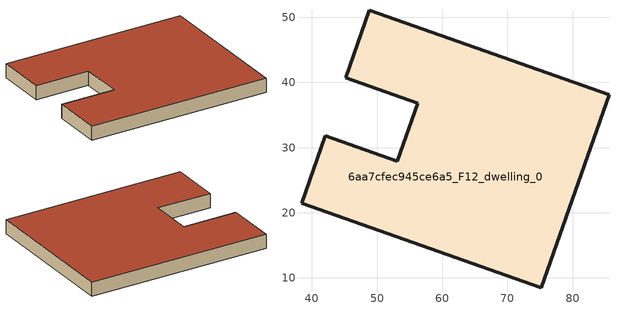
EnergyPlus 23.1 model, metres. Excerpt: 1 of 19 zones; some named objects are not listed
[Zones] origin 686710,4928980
6aa7cfec945ce6a5_F12_dwelling_0
 floor to 6aa7cfec945ce6a5_F11_dwelling_0 (EU_floor_Construction): 85.58,38.08 75.16,8.53 38.41,21.49 42.05,31.83 53.08,27.95 56.21,36.81 45.18,40.7 48.83,51.04 z36
 wall outside (EU_wall_Construction): 85.58,38.08 48.83,51.04 45.18,40.7 56.21,36.81 53.08,27.95 42.05,31.83 38.41,21.49 75.16,8.53 85.58,38.08 z36:39
 roof outside (EU_roof_Construction): 75.16,8.53 85.58,38.08 48.83,51.04 45.18,40.7 56.21,36.81 53.08,27.95 42.05,31.83 38.41,21.49 z39
[Building]
EU S2 Campaign: North Axis=0; Terrain=City; Solar Distribution=FullExterior
[Site:Location]
Bologna: Latitude=44.5; Longitude=11.25; Time Zone=1; Elevation=37
[SizingPeriod:WeatherFileDays]
AnnualSizingPeriod: Begin Month=1; Begin Day of Month=1; End Month=12; End Day of Month=31; Day of Week for Start Day=Monday; Use Weather File Daylight Saving Period=No; Use Weather File Rain and Snow Indicators=No
[MATERIAL]
EU_InternalMass_Material: Roughness=MediumRough; Thickness=0.1; Conductivity=1; Density=1800; Specific Heat=900; Thermal Absorptance=0.9; Solar Absorptance=0.7; Visible Absorptance=0.7
[MATERIAL:NOMASS] Roughness=MediumRough; Thermal Absorptance=0.9; Solar Absorptance=0.7; Visible Absorptance=0.7
Name | Thermal Resistance
EU_wall_NoMass | 0.905828
EU_roof_NoMass | 0.37593
EU_floor_NoMass | 0.67114
[CONSTRUCTION]
EU_wall_Construction: EU_wall_NoMass
EU_roof_Construction: EU_roof_NoMass
EU_floor_Construction: EU_floor_NoMass
EU_InternalMass_Construction: EU_InternalMass_Material
[ZONE]
6aa7cfec945ce6a5_F12_dwelling_0: Type=1; Multiplier=1; Ceiling Height=autocalculate; Volume=3333.27; Floor Area=autocalculate; Part of Total Floor Area=Yes
[INTERNALMASS]
6aa7cfec945ce6a5_F12_dwelling_0_EU_InternalMass: Construction=EU_InternalMass_Construction; Zone or ZoneList=6aa7cfec945ce6a5_F12_dwelling_0; Surface Area=2444.12
[OTHEREQUIPMENT]
EU_Step8_InternalGain_6aa7cfec945ce6a5_F12_dwelling_0_f000: Fuel Type=Electricity; Zone or ZoneList or Space or SpaceList=6aa7cfec945ce6a5_F12_dwelling_0; Schedule=EU_Step8_GainSchedule_6aa7cfec945ce6a5_F12_dwelling_0_f000; Design Level Calculation Method=Watts/Area; Power per Zone Floor Area=1; Fraction Latent=0; Fraction Radiant=0; Fraction Lost=0; Carbon Dioxide Generation Rate=0; EndUse Subcategory=EU_Step8_InternalGains
[ZONEVENTILATION:DESIGNFLOWRATE]
EU_ConstantAir_6aa7cfec945ce6a5_F12_dwelling_0: Zone or ZoneList or Space or SpaceList=6aa7cfec945ce6a5_F12_dwelling_0; Schedule=EU_AlwaysOn; Design Flow Rate Calculation Method=AirChanges/Hour; Air Changes per Hour=0.73129; Ventilation Type=Natural; Fan Pressure Rise=0; Fan Total Efficiency=1; Constant Term Coefficient=1; Temperature Term Coefficient=0; Velocity Term Coefficient=0; Velocity Squared Term Coefficient=0; Minimum Indoor Temperature=-100; Maximum Indoor Temperature=100; Delta Temperature=-100; Minimum Outdoor Temperature=-100; Maximum Outdoor Temperature=100; Maximum Wind Speed=40
[HVACTEMPLATE:ZONE:IDEALLOADSAIRSYSTEM]
6aa7cfec945ce6a5_F12_dwelling_0: Template Thermostat=EU_HeatOnly_6aa7cfec945ce6a5_F12_dwelling_0; System Availability Schedule=EU_AlwaysOn; Maximum Heating Supply Air Temperature=50; Minimum Cooling Supply Air Temperature=13; Maximum Heating Supply Air Humidity Ratio=0.0156; Minimum Cooling Supply Air Humidity Ratio=0.0077; Heating Limit=NoLimit; Cooling Limit=NoLimit; Heating Availability Schedule=EU_AlwaysOn; Cooling Availability Schedule=EU_CoolingOff; Dehumidification Control Type=ConstantSensibleHeatRatio; Cooling Sensible Heat Ratio=0.7; Dehumidification Setpoint=60; Humidification Control Type=None; Humidification Setpoint=30; Outdoor Air Method=None; Outdoor Air Flow Rate per Person=0.00944; Outdoor Air Flow Rate per Zone Floor Area=0; Outdoor Air Flow Rate per Zone=0; Demand Controlled Ventilation Type=None; Outdoor Air Economizer Type=NoEconomizer; Heat Recovery Type=None; Sensible Heat Recovery Effectiveness=0.7; Latent Heat Recovery Effectiveness=0.65
[SIZING:ZONE]
6aa7cfec945ce6a5_F12_dwelling_0: Zone Cooling Design Supply Air Temperature Input Method=SupplyAirTemperature; Zone Cooling Design Supply Air Temperature=13; Zone Heating Design Supply Air Temperature Input Method=SupplyAirTemperature; Zone Heating Design Supply Air Temperature=50; Zone Cooling Design Supply Air Humidity Ratio=0.008; Zone Heating Design Supply Air Humidity Ratio=0.008; Cooling Design Air Flow Method=DesignDay; Cooling Design Air Flow Rate=0; Cooling Minimum Air Flow per Zone Floor Area=0.000762; Cooling Minimum Air Flow=0; Cooling Minimum Air Flow Fraction=0.2; Heating Design Air Flow Method=DesignDay; Heating Design Air Flow Rate=0; Heating Maximum Air Flow per Zone Floor Area=0.002032; Heating Maximum Air Flow=0.141576; Heating Maximum Air Flow Fraction=0.3; Account for Dedicated Outdoor Air System=No; Dedicated Outdoor Air System Control Strategy=NeutralSupplyAir; Dedicated Outdoor Air Low Setpoint Temperature for Design=autosize; Dedicated Outdoor Air High Setpoint Temperature for Design=autosize; Zone Load Sizing Method=Sensible Load Only No Latent Load; Zone Latent Cooling Design Supply Air Humidity Ratio Input Method=HumidityRatioDifference; Zone Cooling Design Supply Air Humidity Ratio Difference=0.005; Zone Latent Heating Design Supply Air Humidity Ratio Input Method=HumidityRatioDifference; Zone Humidification Design Supply Air Humidity Ratio Difference=0.005
[SCHEDULE:CONSTANT]
Name | Hourly Value
EU_AlwaysOn | 1
EU_CoolingOff | 0
[SCHEDULE:FILE]
EU_Step8_GainSchedule_6aa7cfec945ce6a5_F12_dwelling_0_f000: File=../../schedules/6aa7cfec945ce6a5/6aa7cfec945ce6a5_F12_dwelling_0_f000_gain.csv; Column Number=1; Rows to Skip at Top=0; Number of Hours of Data=8760; Column Separator=Comma; Interpolate to Timestep=No; Minutes per Item=60; Adjust Schedule for Daylight Savings=Yes
